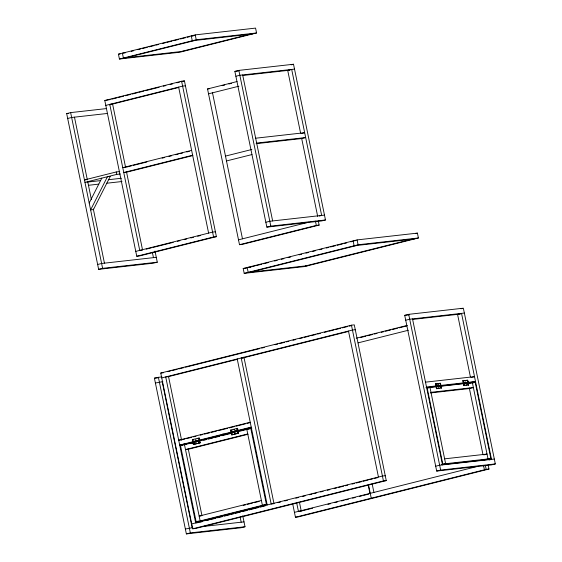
<?xml version="1.0" encoding="UTF-8"?>
<svg xmlns="http://www.w3.org/2000/svg" width="562" height="562" viewBox="0 0 562 562"><rect width="100%" height="100%" fill="white"/><g stroke="black" fill="none" stroke-linecap="round" stroke-linejoin="round"><path stroke-width="0.84" d="M192.668 442.224L192.675 441.823M192.935 442.196L192.682 441.83L192.752 442.47L199.447 440.678C199.18 438.985 199.355 441.837 199.559 440.194M196.503 440.903L196.637 441.388M196.988 441.261L196.623 440.861M232.345 432.059L232.401 432.255M233.975 431.946L233.581 431.595M234.073 431.953L233.94 431.468M234.993 431.391C235.155 431.244 235.499 431.539 234.916 431.468M237.642 430.661C238.829 431.806 237.424 429.333 237.902 431.033L231.235 432.705C231.186 432.122 230.722 432.768 231.13 432.178M237.761 430.548L237.775 431.012M436.112 384.366C436.569 383.614 436.428 385.111 436.274 384.176M436.997 388.138C436.8 387.387 437.798 388.419 436.871 388.054M438.198 384.394C437.96 383.621 438.458 384.527 437.903 384.246M438.782 387.675L439.055 388.005L438.817 387.583M439.821 384.029L439.814 383.776M440.489 387.639L440.552 387.611M463.594 381.155L463.84 381.507L463.608 381.099M464.205 384.984L464.528 384.689L464.296 384.998M466.053 384.682L466.39 384.935L466.116 384.668M467.254 380.931L467.029 380.776M193.567 440.109L193.103 440.088L193.49 439.927M194.241 443.523L193.841 443.671L194.206 443.882M195.899 439.646L195.773 439.47M196.658 443.193L196.552 442.807M198.491 438.915L198.393 438.578M199.243 442.456L199.081 442.694M231.93 430.401L231.509 430.316L231.867 430.59M232.52 434.138C233.082 433.716 231.797 434.243 232.738 434.04M234.979 433.274L235.007 433.674L234.93 433.33M237.677 432.684L237.712 432.754M436.548 386.22L436.133 386.326L436.442 385.982M438.107 385.75L438.1 386.213M463.755 383.453C462.807 382.083 469.108 382.202 468.427 382.863M198.316 440.931L197.866 440.882L198.119 440.383M199.377 440.095L199.742 440.748L199.461 440.222M233.673 431.658L233.961 431.693M438.03 384.345L437.924 384.05M465.301 381.036L465.378 381.24M234.473 429.804L234.059 429.579L234.312 430.007M437.882 385.862L438.515 385.806L438.121 386.382M438.831 385.757L439.484 385.806L438.908 386.164M439.772 385.651L440.432 385.694L439.856 386.052M440.826 385.588L441.282 385.265M464.275 382.891L464.936 382.94L464.36 383.298M465.217 382.785L465.877 382.834L465.301 383.193M466.165 382.68L466.79 382.624L466.312 383.158M468.048 382.469L468.441 382.174M89.203 203.015L101.82 178.133M194.283 442.083L193.862 441.774M236.384 430.857L236.602 431.328M236.707 431.377L236.244 431.138L236.525 430.745M467.858 384.408L468.188 384.633L467.816 384.71M198.519 438.887L198.077 438.711L198.491 438.803M236.869 429.256L236.483 429.066L236.904 429.003M237.698 432.866L237.248 432.916L237.621 432.635M436.421 386.53L436.358 385.876M441.205 386.045L441.219 385.328M441.121 386.08L441.528 385.68L441.135 385.279M467.141 382.476L467.774 382.729L467.191 382.982M436.245 385.799L436.028 386.389L436.491 386.572M437.032 385.792L437.615 386.122L437.025 386.375M436.344 386.593L436.667 386.227L436.274 385.827M440.889 385.476L441.015 386.003M468.104 382.891L475.515 381.507L463.552 382.891L463.819 383.333M463.678 383.516L463.994 383.045L463.524 382.736M199.208 442.575L198.822 442.491L199.138 442.224M463.58 382.722C461.831 384.534 467.963 382.884 468.329 383.003L468.546 385.118L467.542 380.249L462.835 380.776L463.833 385.644L468.75 385.061M463.713 383.389L463.72 382.877M467.324 382.462L467.373 382.961M118.427 54.17L195.239 34.886L255.57 28.1L256.567 32.968L179.749 52.245L119.425 59.031L118.427 54.17L120.149 53.973M131.178 51.36L133.728 50.713M137.978 49.653L140.528 49.006M142.228 48.585L147.335 47.299M149.035 46.878L154.136 45.592M155.836 45.171L158.386 44.531M162.636 43.464L165.186 42.824M166.886 42.396L171.993 41.117M173.693 40.689L178.793 39.403M180.493 38.982L185.593 37.696M187.294 37.275L189.844 36.635M191.544 36.207L194.094 35.568M119.425 59.031L196.243 39.754L256.567 32.968M126.225 57.717L195.098 40.429M180.894 51.571L249.767 34.282M104.792 100.514L181.61 81.23L184.441 80.914L216.405 236.651L139.594 255.928L136.763 256.251L104.792 100.514L110.152 99.558M111.845 99.137L116.91 97.865M118.596 97.437L123.661 96.165M125.347 95.744L130.412 94.472M132.105 94.051L137.17 92.779M138.856 92.358L143.921 91.086M145.607 90.658L159.116 87.272M163.338 86.211L165.867 85.572M170.089 84.518L172.618 83.879M176.84 82.818L179.376 82.185M181.062 81.764L184.441 80.914M155 251.066L157.283 262.194L153.307 263.192L98.638 269.339L66.674 113.608L70.643 112.611L106.225 108.606M234.874 71.388L238.85 70.391L293.519 64.244L325.482 219.974L321.513 220.971L266.845 227.125L234.874 71.388L238.344 70.995M105.796 105.382L182.608 86.098L185.439 85.782M109.464 104.848L178.688 87.475M67.672 118.47L71.641 117.472L107.223 113.475M235.871 76.256L239.848 75.259L294.516 69.105M291.13 64.841L293.519 64.244M318.317 221.035L319.146 225.088L242.327 244.372L239.503 244.688L207.533 88.958L237.08 81.539M222.18 85.67L224.709 85.038M228.931 83.977L231.467 83.338M208.53 93.819L238.92 86.197M191.621 150.363L122.755 167.652L124.876 167.413M126.429 167.118L131.536 165.839M133.236 165.411L146.837 161.996M162.144 158.154L164.694 157.515M168.944 156.447L171.494 155.807M175.744 154.74L178.294 154.1M179.995 153.672L182.552 153.033M186.802 151.965L189.352 151.326M119.72 171.565L116.25 171.951L84.462 179.931L86.197 179.735M120.219 173.995L116.748 174.389L84.96 182.362L100.584 180.606M192.625 155.231L123.752 172.513L126.583 172.197L192.899 155.555M301.499 133.489L304.674 132.695L255.661 138.21M225.495 156.088L251.853 149.478M226.493 160.957L252.001 154.557M135.765 251.383L212.584 232.099L215.408 231.783M146.19 249.156L151.255 247.884M152.941 247.463L173.201 242.377M177.423 241.316L179.952 240.684M184.174 239.623L186.71 238.983M190.925 237.93L193.461 237.29M197.683 236.23L200.213 235.597M97.64 264.477L101.617 263.48L156.285 257.326M265.84 222.257L269.816 221.259L324.485 215.113M136.763 256.251L213.581 236.967L216.405 236.651M98.638 269.339L102.614 268.341L157.283 262.194M266.845 227.125L270.814 226.128L325.482 219.974M319.272 216.026L320.86 215.625M238.506 239.826L308.566 222.236M239.503 244.688L316.322 225.411L319.146 225.088M243.191 268.488L357.095 239.904L417.418 233.118L418.416 237.979L304.52 266.571L244.196 273.357L243.191 268.488L246.641 268.102M249.992 267.175L255.078 265.896M256.778 265.475L261.864 264.196M263.557 263.768L268.643 262.496M274.579 261.007L277.122 260.368M281.358 259.3L283.901 258.668M288.137 257.6L290.68 256.96M299.16 254.832L301.703 254.2M305.939 253.132L308.482 252.493M312.718 251.432L315.261 250.793M319.504 249.732L322.047 249.092M326.283 248.025L328.826 247.385M330.519 246.964L335.605 245.685M337.298 245.264L342.384 243.985M344.084 243.557L346.628 242.925M350.864 241.857L353.407 241.217M244.196 273.357L358.092 244.765L418.416 237.979M250.996 272.043L356.947 245.446M415.831 233.518L417.418 233.118M305.665 265.889L411.616 239.3M160.739 373.049L351.454 325.18L354.285 324.864L386.256 480.601L195.534 528.47L192.71 528.786L160.739 373.049L163.563 372.732M167.792 371.672L170.377 371.018M172.077 370.597L177.192 369.311M178.786 368.911L183.858 367.639M185.544 367.218L259.777 348.58M261.73 348.096L264.273 347.457M275.099 344.738L277.656 344.099M279.56 343.621L284.47 342.384M286.353 341.914L288.903 341.274M292.985 340.249L295.696 339.567M299.792 338.542L302.489 337.86M304.183 337.439L309.156 336.188M310.863 335.76L315.97 334.481M317.671 334.053L320.319 333.385M324.485 332.346L327.112 331.685M328.812 331.257L333.905 329.978M335.556 329.564L340.698 328.271M342.363 327.857L347.471 326.571M349.178 326.143L351.735 325.503M242.777 515.874L245.011 526.756L241.035 527.753L186.366 533.9L154.402 378.163L161.849 376.779M404.717 315.338L408.693 314.341L463.362 308.194L495.326 463.924L491.357 464.922L436.688 471.075L404.717 315.338L409.059 314.846M161.737 377.917L352.458 330.049L355.282 329.732M167.968 376.744L237.789 359.223M241.646 358.254L348.475 331.44M155.4 383.031L162.847 381.64M405.715 320.207L409.691 319.209L464.36 313.055M460.973 308.791L462.568 308.39M356.28 338.198L407.366 325.377M360.811 337.453L365.925 336.174M367.625 335.746L372.732 334.46M374.433 334.032L376.99 333.392M381.247 332.325L383.804 331.685M385.504 331.257L390.611 329.971M392.318 329.55L397.425 328.264M399.125 327.836L406.79 325.911M358.135 342.855L408.37 330.245M250.216 422.238L178.695 440.187L180.816 439.948M181.526 439.87L184.933 439.013M186.633 438.585L191.74 437.306M193.447 436.878L195.998 436.238M200.255 435.164L202.812 434.524M204.512 434.096L209.619 432.817M211.326 432.389L216.433 431.103M218.133 430.682L227.505 428.328M229.205 427.9L234.312 426.621M236.019 426.193L245.383 423.839M247.083 423.411L249.64 422.772M199.131 437.96L199.405 440.039L192.787 441.697L192.359 439.639L199.131 437.96L200.128 442.828L193.363 444.5L192.752 441.683L192.569 442.21M237.536 428.321L237.817 430.394L231.094 432.038L230.947 432.466L231.368 432.775L230.771 429.993L237.536 428.321L238.541 433.183L231.769 434.862L231.347 432.803L237.965 431.138L237.719 430.373L238.541 433.183M251.214 427.106L179.7 445.055L182.524 444.732M238.035 430.752L231.333 432.424M180.24 445.308L192.921 442.125M199.552 440.46L231.073 432.585M238.576 430.668L251.488 427.422M180.528 445.701L250.722 428.082L266.374 504.325L196.173 521.943L180.528 445.701L181.94 445.54M203.648 440.285L206.191 439.646M208.354 439.105L212.956 437.953M215.084 437.419L219.721 436.252M221.814 435.726L231.066 433.407M239.482 431.293L251.853 428.188M193.363 444.5L200.128 442.828M231.769 434.862L238.393 433.204M436.498 388.721L436.281 386.607L440.994 386.08L441.416 388.138L436.498 388.721L435.501 383.853L440.418 383.27L440.741 385.862M440.418 383.27L435.501 383.853M427.584 388.061L429.972 387.464L445.624 463.706L441.648 464.704L486.889 459.618L490.865 458.62L475.213 382.371L468.055 383.179M436.112 386.256L436.428 385.946M471.342 377.439L474.518 376.645L425.504 382.16M247.744 433.941L185.495 449.565L188.326 449.249L248.053 434.257M438.472 385.996L441.254 385.623L436.379 386.466L436.274 385.939M462.835 380.776L467.753 380.2L468.174 382.258L467.233 382.364M441.416 388.138L440.875 386.572M463.875 383.073L463.467 383.249L466.586 382.827M469.207 383.488L472.389 382.694L488.034 458.936L484.065 459.934M472.832 382.975L475.213 382.371M463.833 385.644L463.615 383.53M261.4 500.454L199.152 516.078L201.273 515.839M243.198 505.414L245.72 504.781M247.406 504.36L252.45 503.095M254.129 502.674L259.18 501.402M267.61 504.409L199.004 521.627L196.173 521.943M191.705 523.917L382.427 476.049L385.251 475.733M199.643 522.316L202.201 521.677M206.458 520.609L209.008 519.969M210.715 519.541L215.822 518.255M217.522 517.827L222.629 516.548M224.336 516.12L229.444 514.841M231.144 514.413L233.701 513.773M235.401 513.345L240.515 512.059M242.215 511.631L247.322 510.352M249.029 509.924L258.394 507.57M260.094 507.149L265.201 505.863M277.972 502.66L280.529 502.014M284.786 500.946L287.337 500.306M295.851 498.171L298.408 497.532M302.665 496.464L305.222 495.817M309.479 494.75L312.029 494.11M313.737 493.682L316.287 493.043M320.544 491.975L323.101 491.329M327.358 490.261L329.908 489.621M334.165 488.554L336.722 487.914M338.422 487.486L343.537 486.2M345.237 485.779L347.794 485.132M352.051 484.065L354.601 483.425M356.308 482.997L361.415 481.718M363.115 481.29L368.222 480.004M369.929 479.576L372.48 478.936M374.187 478.508L377.594 477.658M185.369 529.032L192.815 527.648M435.691 466.207L439.66 465.21L494.328 459.063M483.861 454.869L487.036 454.068L444.619 458.845M192.71 528.786L383.424 480.917L386.256 480.601M186.366 533.9L190.342 532.902L245.011 526.756M436.688 471.075L440.657 470.078L495.326 463.924M489.116 459.976L491.504 459.379L461.535 313.378L457.559 314.376L470.429 377.067M294.446 512.361L478.353 466.2M300.677 511.188L312.598 508.196M327.927 504.346L330.477 503.707M334.734 502.639L337.291 501.999M341.548 500.932L344.106 500.292M345.806 499.864L348.363 499.218M352.62 498.15L355.17 497.511M359.427 496.443L361.984 495.803M363.684 495.375L368.791 494.089M292.683 503.77L295.443 517.23L486.165 469.361L488.989 469.038L488.16 464.985M488.989 469.038L298.274 516.907L295.443 517.23M194.719 35.497L191.27 35.884L192.267 40.752L252.591 33.966M125.228 52.849L122.397 53.172L123.394 58.034L183.725 51.247M242.812 75.477L289.837 70.187M207.533 88.958L209.654 88.719M66.674 113.608L68.409 113.412M256.658 143.071L305.672 137.557L301.703 138.554L256.124 143.682M108.396 179.728L121.406 178.266M88.459 185.291L98.779 184.132M106.513 183.261L121.989 181.519M355.95 240.578L353.119 240.901L354.123 245.763L414.447 238.976M250.617 267.105L247.168 267.491L248.165 272.359L308.489 265.573M412.663 319.427L460.383 314.053M244.034 357.65L241.203 357.973L271.172 503.974L274.003 503.657L243.915 357.081M154.402 378.163L157.873 377.776M435.705 383.804L436.126 385.862L441.191 385.244M466.291 382.469L463.46 382.785L463.488 383.474M426.502 387.021L435.964 385.961M437.06 385.855L463.481 382.863M437.327 386.059L440.987 385.413L441.037 385.939M425.968 387.632L435.431 386.572M441.451 385.89L466.86 383.038M436.028 386.782L427.141 387.78L442.793 464.029L490.865 458.62M441.226 386.199L463.727 383.663M430.97 392.332L473.387 387.555L469.411 388.553L430.457 392.936M230.771 429.993L231.916 434.848M249.577 428.757L246.746 429.08L262.398 505.322L265.229 505.006M192.359 439.639L193.511 444.486M199.243 440.432L192.928 442.062M183.788 444.015L193.244 442.954M186.619 444.465L184.498 444.704L200.149 520.946L202.98 520.63M197.803 522.681L195.681 522.92L165.713 376.919L168.537 376.603L181.582 440.151M201.491 526.671L244.013 521.887M463.671 382.715L463.039 380.727M436.337 385.792L435.838 386.199L436.323 386.621M192.717 441.816L192.829 442.343M468.378 382.188L468.863 382.61L468.427 382.975M468.279 382.989L468.687 382.954L468.469 382.209M441.184 386.073L440.798 385.946M232.436 432.304L232.485 431.707L232.352 432.122M194.206 441.444L193.946 441.767M192.843 441.88L192.337 441.865L192.583 442.533L199.559 440.777L199.981 442.842M195.653 441.388C194.677 440.524 196.215 442.659 195.169 441.339M485.329 465.301L486.165 469.361M469.291 387.97L483.011 454.791M483.538 465.519L484.416 469.797M440.376 384.134L440.713 385.757M412.522 318.886L442.491 464.893M408.693 314.341L440.657 470.078M357.095 239.904L358.092 244.765M351.454 325.18L383.424 480.917M348.482 331.046L378.451 477.047M321.654 215.429L291.685 69.428L287.716 70.426L300.586 133.117M301.639 138.273L317.685 216.426M372.149 483.826L373.913 492.417M315.444 221.133L316.322 225.411M368.44 484.507L371.25 498.199M368.173 484.823L369.937 493.415M242.672 74.943L272.647 220.943M238.85 70.391L270.814 226.128M299.483 502.456L301.246 511.048L298.422 511.364L296.659 502.772M212.506 92.821L242.475 238.829M195.239 34.886L196.243 39.754M181.61 81.23L213.581 236.967M237.227 358.97L267.203 504.971M178.639 87.096L208.607 233.097M237.747 430.513L237.859 431.04M223.03 433.745L223.381 435.459M240.129 517.054L241.182 522.203M152.393 252.493L153.454 257.642M188.207 448.666L201.92 515.487M125.642 167.617L112.597 104.061L109.766 104.384L139.734 250.385L142.565 250.062L126.52 171.909M198.154 520.883L198.505 522.604M162.2 381.717L192.169 527.718M116.25 171.951L116.748 174.389M158.372 377.165L190.342 532.902M74.472 117.156L87.342 179.854M87.693 181.568L91.395 199.601M93.334 209.05L104.441 263.156M70.643 112.611L102.614 268.341M233.982 431.757L233.848 432.171L233.581 431.693M437.06 386.017L437.461 386.249L437.06 386.017M438.943 385.799L439.344 386.031L438.964 385.736M439.884 385.694L440.292 385.925L439.884 385.694M464.395 382.94L464.795 383.172L464.395 382.94M465.336 382.834L465.736 383.066L465.336 382.834M466.277 382.729L466.678 382.961L466.298 382.666M107.44 176.721L90.615 209.893L93.44 209.577L110.264 176.405L107.44 176.721"/></g></svg>
